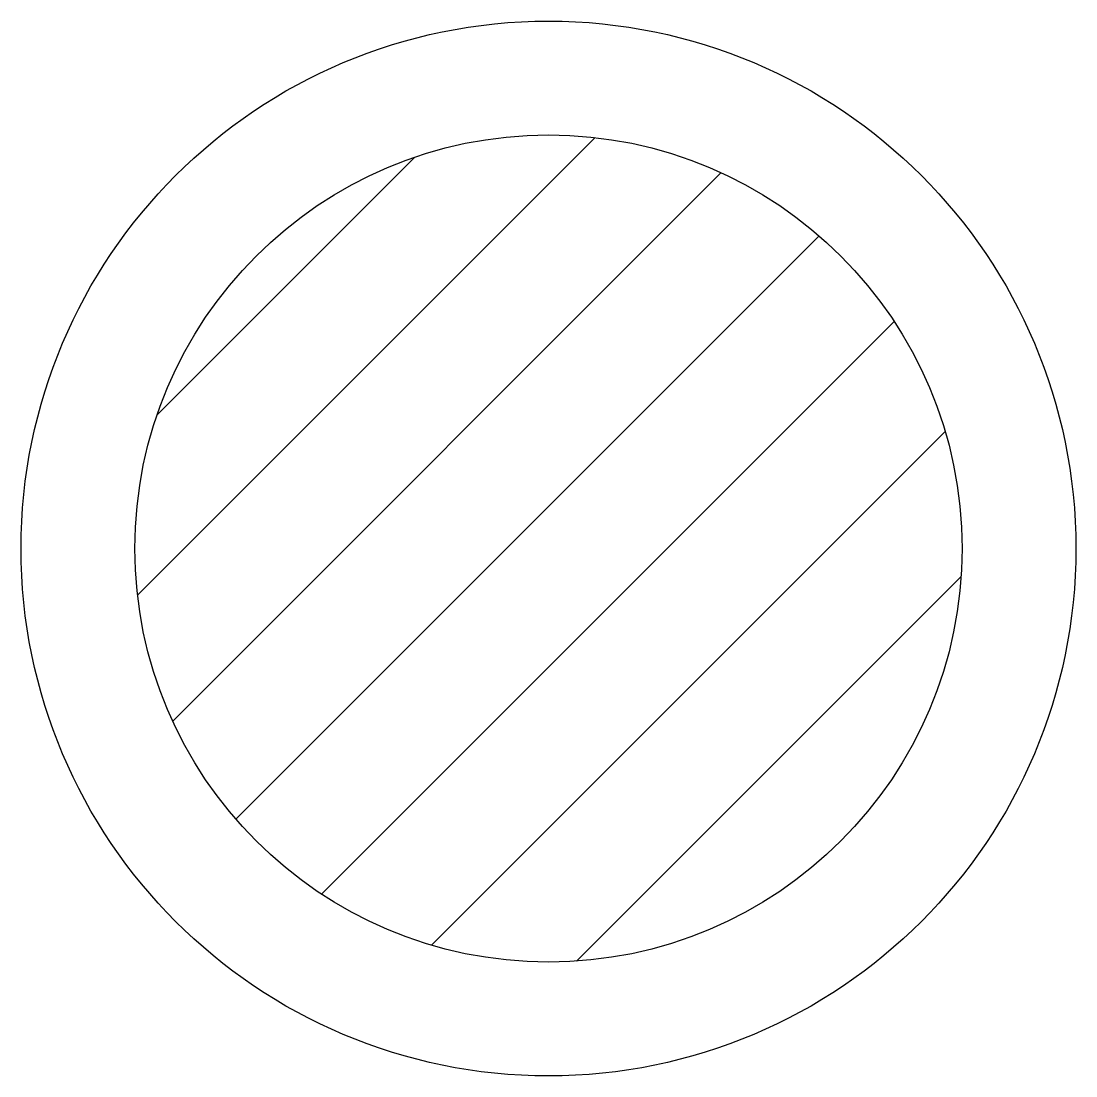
# Model space of a CAD drawing. Header units: millimetres. Extents: x -2962.06 to -2961.852, y 3734.805 to 3735.014.
import ezdxf

# ---------------------------------------------------------------- set-up
doc = ezdxf.new("R2010")
doc.units = ezdxf.units.MM
doc.header["$LTSCALE"] = 10
doc.layers.add('ELE_LUMINÁRIAS', color=4, linetype='Continuous')

msp = doc.modelspace()

# ---------------------------------------------------------------- linework, layer by layer
at = {"layer": 'ELE_LUMINÁRIAS', "color": 1}
for p, q in [((-2962.03718, 3734.90014), (-2961.94671, 3734.99062)), ((-2962.03331, 3734.93583), (-2961.9824, 3734.98675)), ((-2962.03024, 3734.87526), (-2961.92183, 3734.98368)), ((-2962.01778, 3734.8559), (-2961.90247, 3734.97121)), ((-2962.00082, 3734.84105), (-2961.88762, 3734.95425)), ((-2961.97907, 3734.83098), (-2961.87754, 3734.9325)), ((-2961.9504, 3734.82783), (-2961.8744, 3734.90383))]:
    msp.add_line(p, q, dxfattribs=at)
at = {"layer": 'ELE_LUMINÁRIAS', "color": 2}
msp.add_circle((-2961.95596, 3734.90939), 0.10425, dxfattribs=at)
at = {"layer": 'ELE_LUMINÁRIAS', "color": 4}
msp.add_circle((-2961.95596, 3734.90939), 0.08175, dxfattribs=at)

doc.saveas('drawing.dxf')
